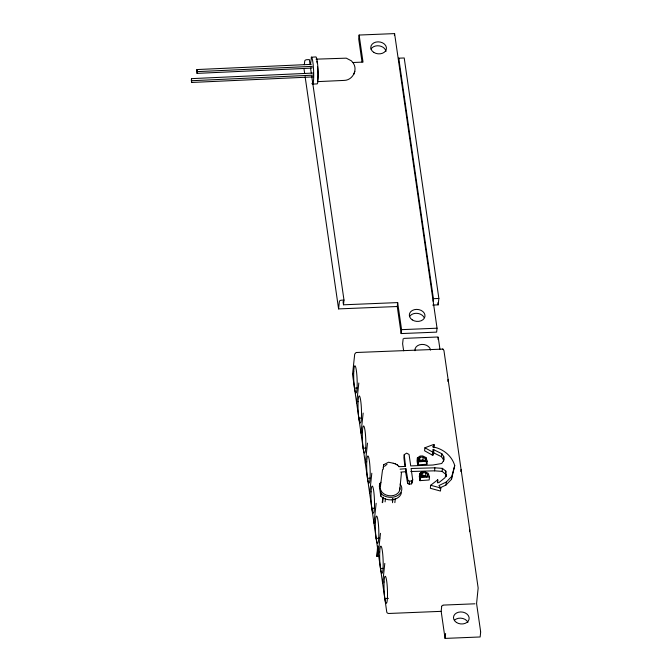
<?xml version="1.0" encoding="UTF-8"?>
<svg xmlns="http://www.w3.org/2000/svg" width="672" height="672" viewBox="0 0 672 672"><rect width="100%" height="100%" fill="white"/><g stroke="black" fill="none" stroke-linecap="round" stroke-linejoin="round"><path stroke-width="1.01" d="M418.597 458.405L418.597 460.992L425.645 460.706L425.359 458.699L423.259 457.061L419.916 457.195L418.597 458.405L418.27 461.412L419.588 460.202L422.932 460.068L424.334 461.168M401.47 472.492L399.773 489.88M313.06 73.072L191.503 78.641L191.327 80.388L191.629 82.463L313.194 76.894M191.629 82.463L191.503 78.641M311.296 64.361L196.921 69.56L197.056 73.374L311.892 68.107L312.068 66.368L197.232 71.627L197.056 73.374M310.506 64.336L311.472 57.12A13.566 1.655 87.4 0 1 313.69 73.534A13.566 1.655 87.4 0 1 311.942 83.353M304.332 64.722L304.727 61.043A1.966 1.252 -8.2 0 1 306.81 59.699L309.347 59.59L310.086 64.772M343.039 301.694L343.484 304.802L397.673 302.593L397.253 306.516L401.15 333.572L436.624 332.128L437.044 328.205L394.59 33.6L359.125 35.045L358.705 38.968L362.023 62.009M397.253 306.516L338.587 308.902L339.377 301.535A1.966 1.252 -8.2 0 1 341.46 300.191L343.988 300.09L311.732 76.18M343.484 304.802L343.988 300.09M352.565 374.17L354.715 354.068L356.101 352.506L442.764 349.104M394.388 35.557L394.59 33.6M356.672 403.116L358.814 383.015M398.496 60.656L398.756 58.187L404.216 57.968L438.866 298.46L438.178 304.844L432.726 305.071M360.998 433.18L363.149 413.078M365.333 463.243L367.483 443.142M369.667 493.307L371.809 473.206M373.993 523.362L376.144 503.269M380.89 482.278L379.63 483.815L379.361 486.293L380.772 496.079L382.46 497.557A11.794 8.996 6.1 0 0 401.436 492.719M380.386 486.755L382.536 469.745M383.334 467.729L383.653 464.722L388.517 462.218L393.137 463.184M380.772 496.079L381.041 493.601L379.63 483.815M377.563 546.344L376.925 556.466L379.268 556.374M382.242 502.664L382.805 497.465M376.925 556.466L378.042 546.05M382.721 502.328L383.275 497.12M401.15 333.572L401.57 329.65L397.673 302.593M378.328 553.426L380.47 533.324M385.09 501.875L385.417 498.792M403.15 338.864L402.62 343.795L403.637 350.809M382.654 583.489L384.804 563.388M392.272 500.909L392.49 498.834M392.532 502.715L392.977 498.557M394.867 502.622L395.312 498.464M433.868 447.812L434.188 444.805L433.406 444.553L424.906 447.779L424.586 450.786L432.298 455.078L433.415 455.036L433.734 452.021L432.659 449.761L433.776 449.719L441.823 453.709L443.713 456.515L444.167 459.665L441.739 463.504L432.995 465.016L410.718 465.923L409.063 454.465L406.627 453.13L404.242 454.667L403.914 457.674L404.905 466.494M446.099 476.557L445.822 471.114L442.436 468.376L434.885 467.821L411.088 468.502L412.692 479.665L412.373 482.681L411.424 483.865L409.24 484.243L407.627 483.445L405.569 471.719L405.888 468.712L400.067 469.165M407.627 483.445L407.954 480.438L405.888 468.712M409.24 484.243L409.559 481.236L407.954 480.438M411.424 483.865L411.743 480.858L412.692 479.665M433.138 301.148L433.406 298.687L398.756 58.187M417.396 457.876L417.077 460.883L417.656 464.89L426.896 464.226L427.216 461.219L425.939 457.523L422.722 455.927L420.118 456.036L417.396 457.876L417.976 461.882L417.656 464.89M418.026 464.881L418.345 461.866L427.216 461.219M419.588 460.202L419.916 457.195M419.345 476.633L419.664 473.626L421.319 472.114L424.208 471.425L428.207 473.273L429.484 476.969L429.164 479.976L419.924 480.64L419.345 476.633L420.991 475.129M419.924 480.64L420.244 477.632L419.664 473.626M420.294 480.623L420.613 477.616L429.484 476.969M421.319 472.114L420.832 476.574L422.562 475.642L425.578 475.801L426.728 476.91M422.932 460.068L423.259 457.061M422.562 475.642L422.881 472.626L425.897 472.794L427.627 474.449L427.879 476.171L420.823 476.456L421.151 473.558L422.881 472.626M438.018 339.402L438.228 337.436M425.04 461.714L425.359 458.699M425.72 459.53L425.939 457.523M425.578 475.801L425.897 472.794M427.417 476.456L427.627 474.449M432.298 455.078L432.617 452.071L424.906 447.779M433.776 449.719L433.457 452.726L441.496 456.725L443.394 459.522L443.621 461.101M446.317 474.55L444.914 477.775L438.892 482.63L437.774 482.681L437.732 479.8L430.685 485.268L430.357 488.284L440.462 491.039L440.79 488.023L438.934 485.512L446.275 482.042L451.802 476.347L454.734 465.57C451.853 455.658 442.672 448.417 432.617 446.888L434.188 444.805M410.76 471.509L434.566 470.828L434.885 467.821M447.863 381.394L448.081 379.378M437.413 482.807L437.732 479.8M441.496 456.725L441.823 453.709M445.872 476.708L445.502 474.13L442.117 471.383L442.436 468.376M443.394 459.522L443.713 456.515M445.502 474.13L445.822 471.114M439.53 488.09L445.956 485.05L446.275 482.042M445.956 485.05L451.483 479.354L451.802 476.347M454.734 465.57L451.483 479.354M480.673 632.041L480.152 636.972L445.066 638.4L441.168 611.344L441.697 606.413M460.858 471.576L461.076 469.568M445.066 638.4L445.595 633.469M469.526 531.703L469.736 529.687M383.132 469.468L383.653 464.722M317.822 81.614L344.148 80.405C352.405 80.363 357.882 70.325 353.464 63.403M353.842 74.273L354.858 71.308M384.51 466.393L387.03 464.268M409.559 481.236L411.743 480.858M400.722 472.097L405.569 471.719M311.22 57.238L315.949 56.91A13.566 1.655 87.4 0 1 318.125 71.576A13.566 1.655 87.4 0 1 316.882 83.908L312.404 84.118M316.033 59.161L346.282 58.162L351.414 60.841L353.27 63.084M191.806 80.716L313.37 75.146M352.598 62.521L363.023 62.101L359.125 35.045M433.406 298.687L438.866 298.46M401.57 329.65L437.044 328.205M403.88 338.386L437.816 337M354.505 388.088L357.193 387.979M358.831 418.152L361.528 418.043M363.166 448.207L365.854 448.098M432.617 452.071L433.734 452.021M398.731 466.696L405.56 466.418L404.242 454.667M367.5 478.271L370.188 478.162M371.826 508.334L374.522 508.225M376.16 538.398L379.747 538.247M380.495 568.462L383.183 568.352M384.821 598.517L388.408 598.374M443.78 605.069L474.961 603.8M441.168 611.344L388.937 613.469A1.966 1.495 6.1 0 1 386.77 612.049L352.556 374.556A1.966 1.495 6.1 0 1 352.976 373.472M434.566 470.828L442.117 471.383M393.246 463.218L395.472 463.924M430.685 485.268L440.79 488.023M442.982 349.213L443.932 350.498L478.153 587.992L476.582 603.548L480.64 631.663M396.539 464.47L398.908 466.183M442.672 349.062L443.142 349.297M394.985 463.68L397.37 464.89M381.041 493.601L382.729 495.029A11.794 8.996 6.1 0 0 397.849 495.432A11.794 8.996 6.1 0 0 400.126 484.067M426.258 462.386L426.896 464.226M196.921 69.56L197.232 71.627M437.884 302.778L438.178 304.844M438.203 337.159L439.942 349.213M310.54 67.889L311.287 73.072M303.937 68.41L304.685 73.592M305.13 76.7L338.587 308.902M441.798 606.085A1.966 1.252 -8.2 0 1 443.268 605.136M414.977 350.725A7.862 5.998 6.1 0 1 421.907 344.4A7.862 5.998 6.1 0 1 430.567 350.095M454.532 620.13A7.862 5.998 6.1 0 1 467.964 622.297M371.011 49.048A7.862 5.998 6.1 0 1 379.378 45.889A7.862 5.998 6.1 0 1 385.988 51.458M409.559 316.596A7.862 5.998 6.1 0 1 416.9 313.328A7.862 5.998 6.1 0 1 424.049 317.47M316.789 61.152A11.306 1.386 87.4 0 1 317.15 63.143M317.545 66.536A11.306 1.386 87.4 0 1 317.47 80.64M399.823 487.914A9.828 7.493 6.1 0 1 391.163 495.827A9.828 7.493 6.1 0 1 380.335 488.712M353.749 371.599L353.674 374.741A13.566 1.672 87.7 0 0 356.261 392.708L356.639 391.642A13.566 1.672 87.7 0 0 356.37 370.642A13.566 1.672 87.7 0 0 353.749 371.599M358.084 401.663L358.008 404.804A13.566 1.672 87.7 0 0 360.595 422.772L360.973 421.705A13.566 1.672 87.7 0 0 360.696 400.705A13.566 1.672 87.7 0 0 358.084 401.663M362.418 431.726L362.342 434.868A13.566 1.672 87.7 0 0 364.93 452.827L365.299 451.76A13.566 1.672 87.7 0 0 365.03 430.769A13.566 1.672 87.7 0 0 362.418 431.726M366.744 461.79L366.668 464.932A13.566 1.672 87.7 0 0 369.256 482.891L369.634 481.824A13.566 1.672 87.7 0 0 369.365 460.824A13.566 1.672 87.7 0 0 366.744 461.79M371.078 491.854L371.003 494.987A13.566 1.672 87.7 0 0 373.59 512.954L373.96 511.888A13.566 1.672 87.7 0 0 373.691 490.888A13.566 1.672 87.7 0 0 371.078 491.854M375.404 521.917L375.329 525.05A13.566 1.672 87.7 0 0 377.916 543.018L378.294 541.951A13.566 1.672 87.7 0 0 378.025 520.951A13.566 1.672 87.7 0 0 375.404 521.917M379.739 551.972L379.663 555.114A13.566 1.672 87.7 0 0 382.25 573.082L382.628 572.015A13.566 1.672 87.7 0 0 382.36 551.015A13.566 1.672 87.7 0 0 379.739 551.972M384.073 582.036L383.998 585.178A13.566 1.672 87.7 0 0 386.585 603.137L386.954 602.07A13.566 1.672 87.7 0 0 386.686 581.078A13.566 1.672 87.7 0 0 384.073 582.036M456.422 622.44A7.862 5.998 6.1 0 0 469.073 619.214A7.862 5.998 6.1 0 0 458.464 612.234A7.862 5.998 6.1 0 0 456.422 622.44M373.716 52.332A7.862 5.998 6.1 0 0 386.366 49.106A7.862 5.998 6.1 0 0 375.757 42.134A7.862 5.998 6.1 0 0 373.716 52.332M412.264 319.889A7.862 5.998 6.1 0 0 424.914 316.663A7.862 5.998 6.1 0 0 414.305 309.683A7.862 5.998 6.1 0 0 412.264 319.889"/></g></svg>
